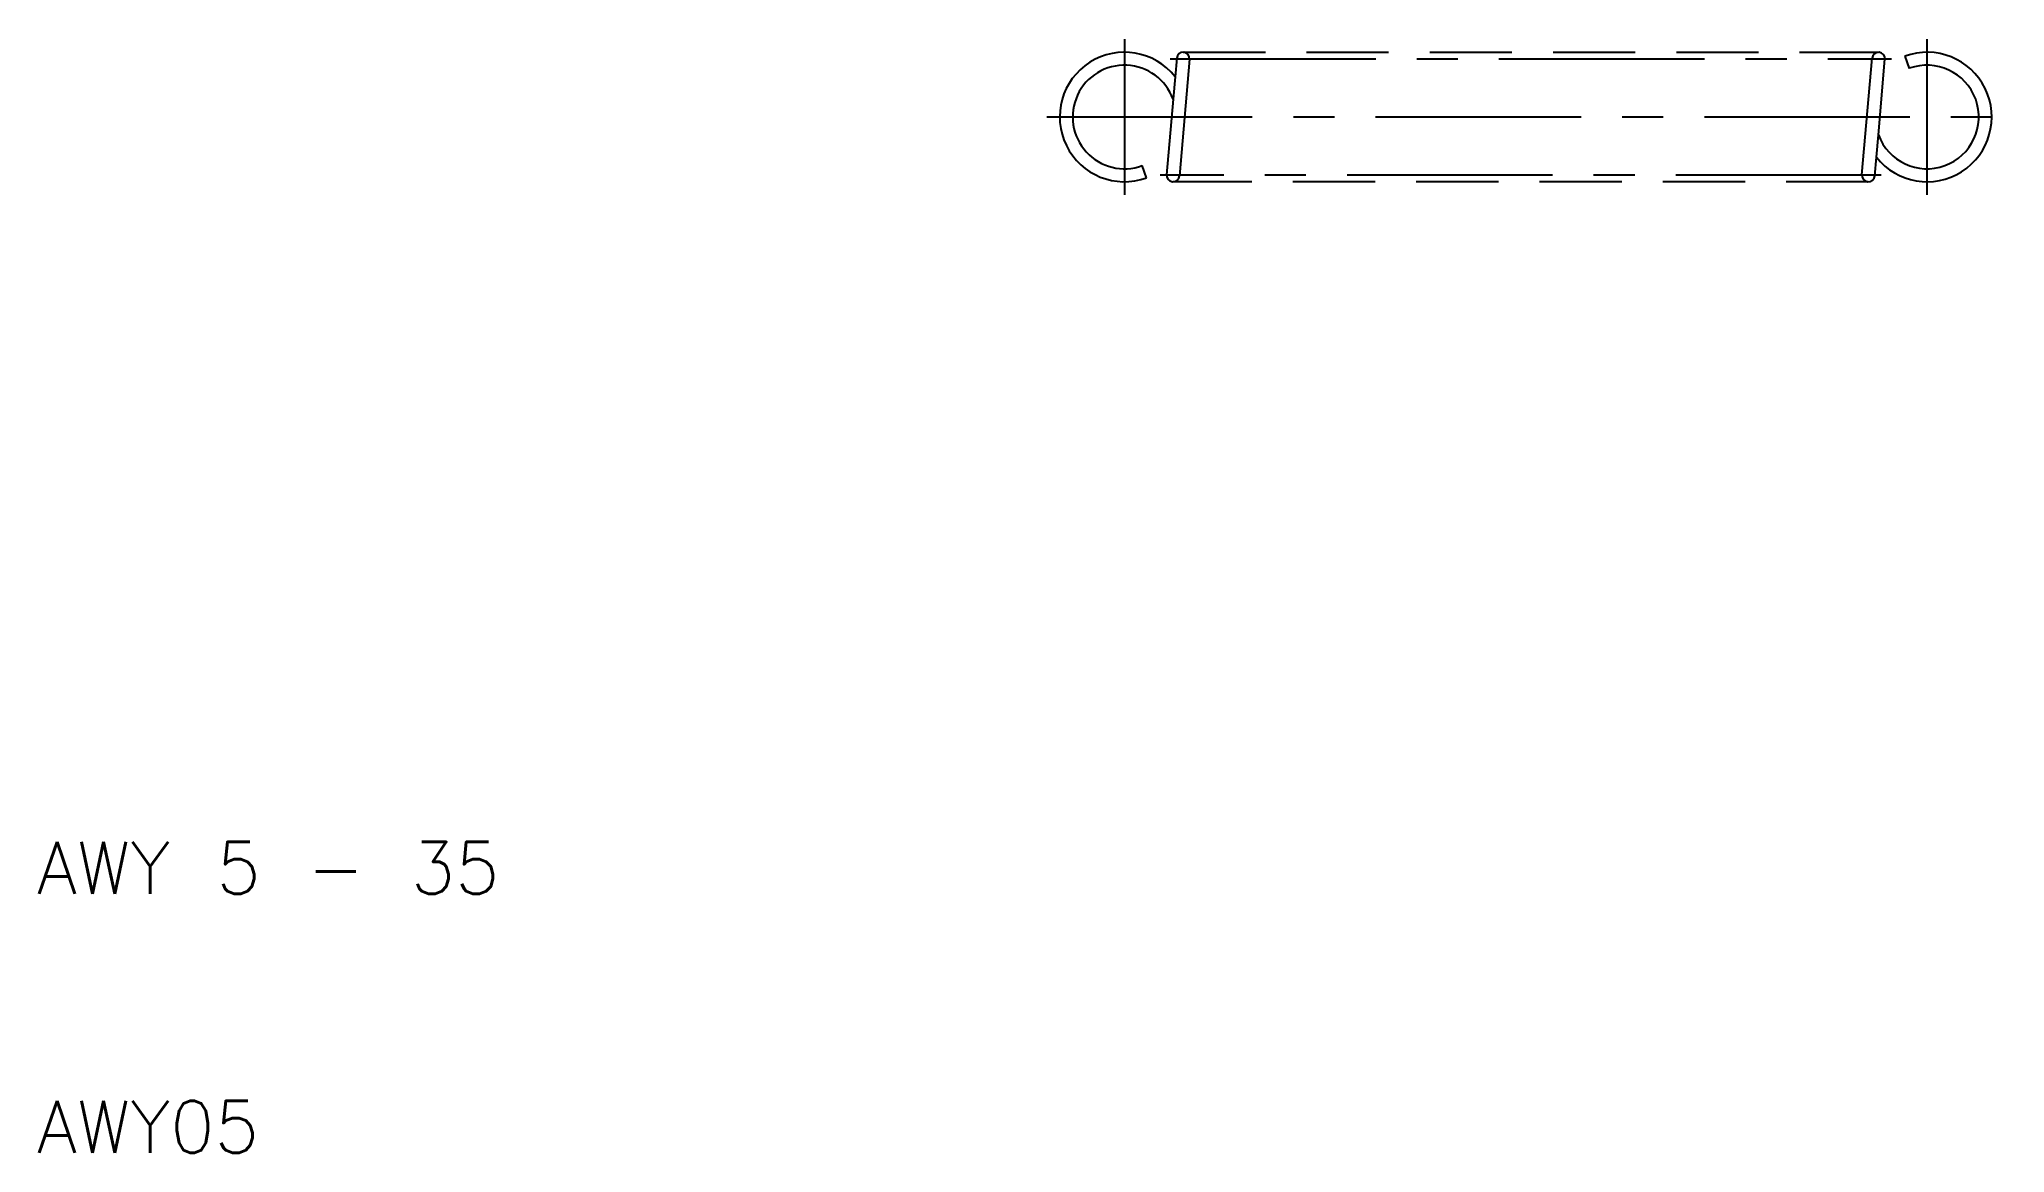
# Model space of a CAD drawing. Extents: x 10.1 to 86, y 10 to 53.
import ezdxf

# ---------------------------------------------------------------- set-up
doc = ezdxf.new("R2010")
doc.units = 0
doc.header["$LTSCALE"] = 0.25
doc.linetypes.add('CENTER', pattern=[50.8, 31.75, -6.35, 6.35, -6.35])
doc.linetypes.add('DASHED', pattern=[19.05, 12.7, -6.35])
doc.layers.get('0').update_dxf_attribs({"linetype": 'CONTINUOUS'})
doc.layers.add('CENTER', color=1, linetype='CENTER')
doc.styles.get("Standard").update_dxf_attribs({"font": 'txt.shx', "bigfont": 'extfont.shx'})

msp = doc.modelspace()

# ---------------------------------------------------------------- linework, layer by layer
at = {"color": 3, "linetype": 'DASHED'}
for p, q in [((54.267, 52.5), (81.126, 52.5)), ((80.733, 47.5), (53.874, 47.5))]:
    msp.add_line(p, q, dxfattribs=at)
for p, q in [((54.018, 52.272), (53.956, 51.557)), ((54.516, 52.228), (54.123, 47.728)), ((80.484, 47.772), (80.877, 52.272)), ((81.121, 49.316), (81.375, 52.228)), ((82.145, 52.349), (82.316, 51.879)), ((53.956, 51.557), (53.879, 50.684)), ((53.879, 50.684), (53.625, 47.772)), ((81.044, 48.443), (81.121, 49.316)), ((52.855, 47.651), (52.684, 48.121)), ((80.982, 47.728), (81.044, 48.443))]:
    msp.add_line(p, q)
for centre, radius, start, end in [((52, 50), 2.5, 38.52731, 290), ((54.267, 52.25), 0.25, 355, 175), ((81.126, 52.25), 0.25, 355, 175), ((83, 50), 2.5, 218.52731, 110), ((52, 50), 2, 20, 290), ((83, 50), 2, 200, 110), ((53.874, 47.75), 0.25, 175, 355), ((80.733, 47.75), 0.25, 175, 355)]:
    msp.add_arc(centre, radius, start, end)
at = {"layer": 'CENTER', "color": 1, "linetype": 'CENTER'}
for p, q in [((52, 53), (52, 47)), ((83, 47), (83, 53)), ((53.767, 52.25), (81.626, 52.25)), ((49, 50), (86, 50)), ((81.234, 47.75), (53.374, 47.75))]:
    msp.add_line(p, q, dxfattribs=at)

# ---------------------------------------------------------------- texts
for s, p in [('AWY 5 - 35', (10, 20)), ('AWY05', (10, 10))]:
    msp.add_text(s, height=2).set_placement(p)

doc.saveas('drawing.dxf')
